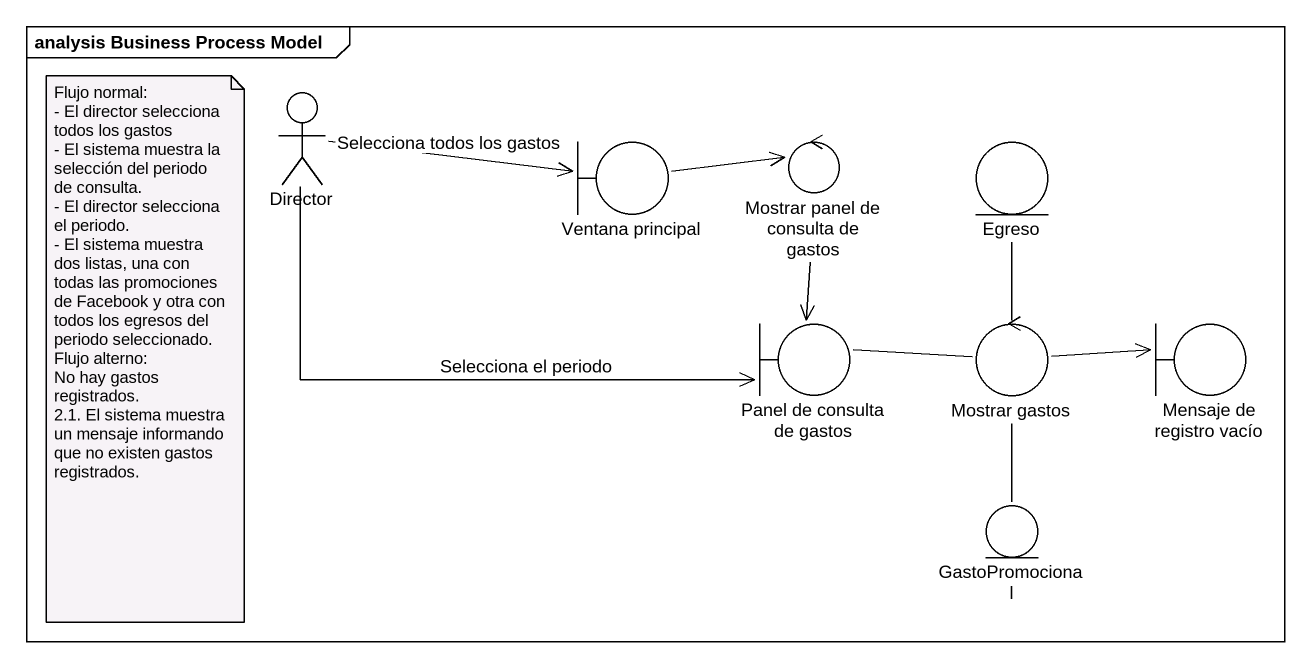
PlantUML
@startuml
mainframe analysis Business Process Model
actor Director
boundary "Ventana principal" as Ventana_principal
control "Mostrar panel de consulta de gastos" as Mostrar_panel_de_consulta
entity Egreso
boundary "Panel de consulta de gastos" as Panel_de_consulta_de_gastos
control "Mostrar gastos" as Mostrar_gastos
boundary "Mensaje de registro vacío" as Mensaje_de_registro_vacío
entity GastoPromocional
Director -right-> Ventana_principal : Selecciona todos los gastos
Director -right-> Panel_de_consulta_de_gastos : Selecciona el periodo
Ventana_principal -right-> Mostrar_panel_de_consulta
Mostrar_panel_de_consulta --> Panel_de_consulta_de_gastos
Panel_de_consulta_de_gastos -right- Mostrar_gastos
Mostrar_gastos -up- Egreso
Mostrar_gastos -right-> Mensaje_de_registro_vacío
Mostrar_gastos -- GastoPromocional
note as N1
  Flujo normal:
  - El director selecciona todos los gastos
  - El sistema muestra la selección del periodo de consulta.
  - El director selecciona el periodo.
  - El sistema muestra dos listas, una con todas las promociones de Facebook y otra con todos los egresos del periodo seleccionado.
  Flujo alterno:
  No hay gastos registrados.
  2.1. El sistema muestra un mensaje informando que no existen gastos registrados.
end note
@enduml
